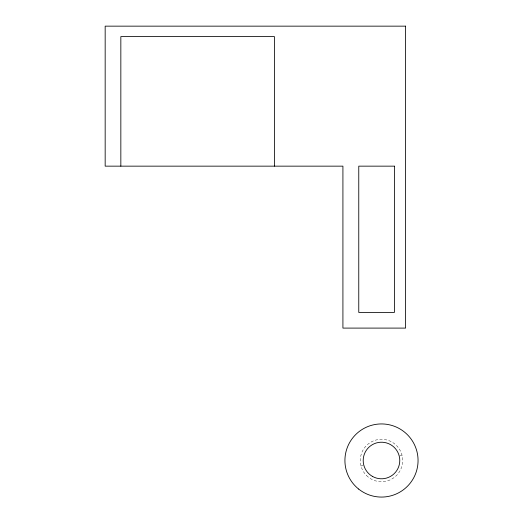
<?xml version="1.0" encoding="UTF-8"?>
<svg xmlns="http://www.w3.org/2000/svg" width="523" height="523" viewBox="0 0 523 523"><rect width="100%" height="100%" fill="white"/><g stroke="black" fill="none" stroke-linecap="round" stroke-linejoin="round"><path stroke-width="0.39" stroke-dasharray="2.62 1.96" d="M361.001 465.993L363.119 465.424M399.86 455.585L401.978 455.017M366.492 475.505A21.208 21.208 0 0 0 401.978 465.993A21.208 21.208 0 0 0 375.998 440.02A21.208 21.208 0 0 0 366.492 475.505"/><path stroke-width="0.78" d="M274.425 166.151L274.425 36.597L120.839 36.597L120.839 166.151M405.606 26.15L105.169 26.15L105.169 166.151L342.918 166.151L342.918 328.098L405.606 328.098L405.606 26.15M394.407 166.151L358.765 166.151L358.765 312.427L394.407 312.427L394.407 166.151M372.35 476.342A18.285 18.285 0 0 0 399.775 460.508A18.285 18.285 0 0 0 372.35 444.668A18.285 18.285 0 0 0 372.35 476.342M358.641 489.057A36.571 36.571 0 0 0 417.642 466.013A36.571 36.571 0 0 0 368.185 426.441A36.571 36.571 0 0 0 358.641 489.057"/></g></svg>
